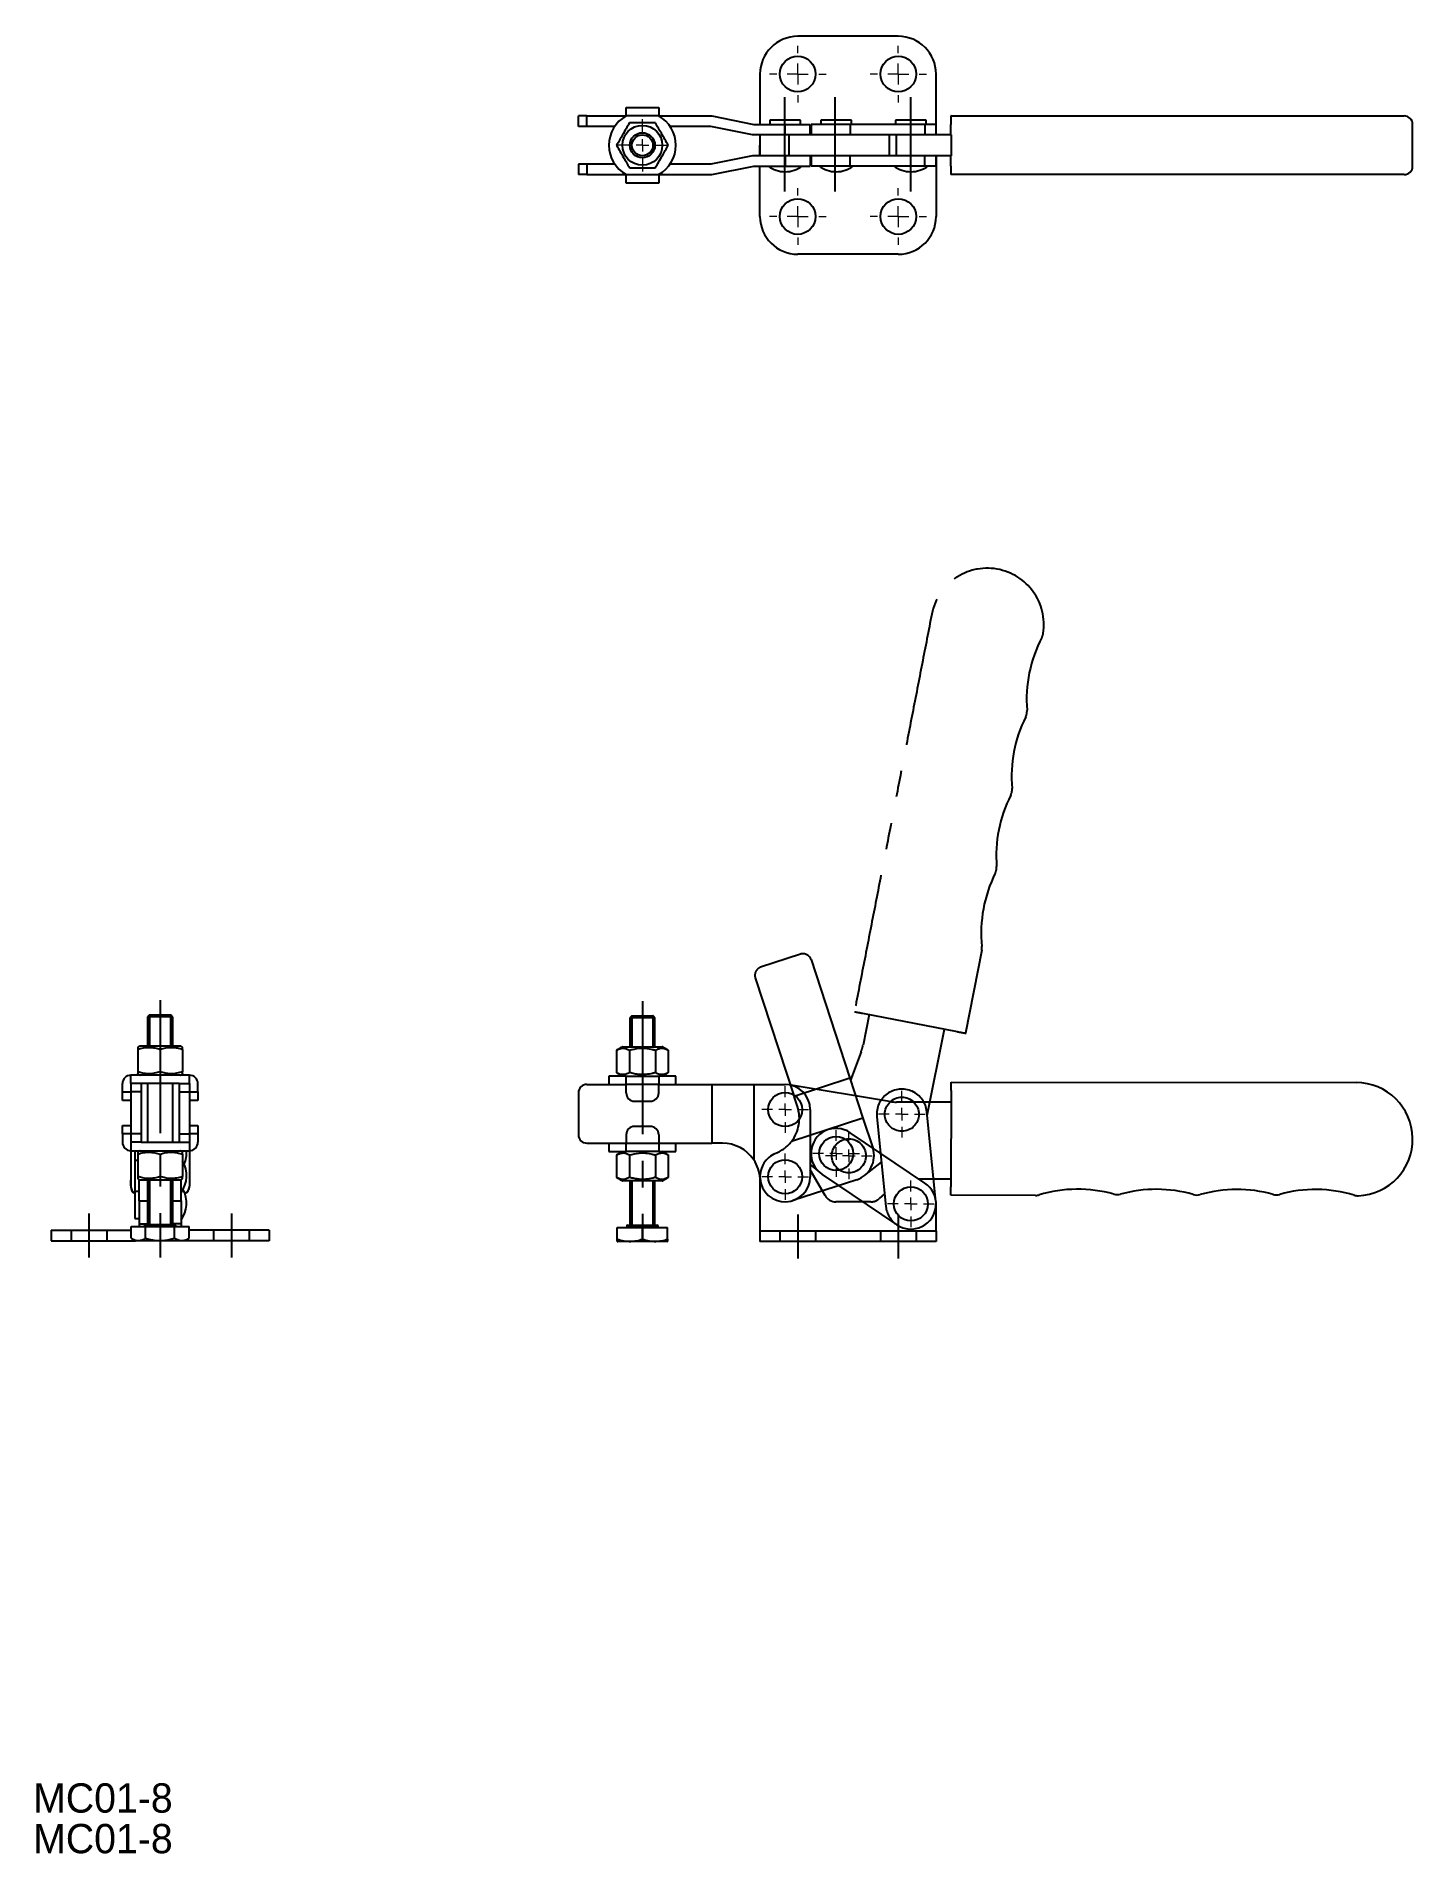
# Model space of a CAD drawing. Header units: millimetres. Extents: x 32 to 360, y 33 to 467.
import ezdxf

# ---------------------------------------------------------------- set-up
doc = ezdxf.new("R2010")
doc.units = ezdxf.units.MM
for name, pattern in [('CENTER', [50.8, 31.75, -6.35, 6.35, -6.35]), ('DASHED', [19.05, 12.7, -6.35]), ('PHANTOM', [63.5, 31.75, -6.35, 6.35, -6.35, 6.35, -6.35])]:
    doc.linetypes.add(name, pattern=pattern)
doc.layers.add('CENTER', color=1, linetype='CENTER')
doc.styles.get("Standard").update_dxf_attribs({"font": 'GOTHIC.TTF'})

# ---------------------------------------------------------------- blocks, each defined once
blk = doc.blocks.new('SW_CENTERMARKSYMBOL_0')
at = {"color": 0, "linetype": 'Continuous', "lineweight": 0}
for p, q in [((0, 3), (0, 5.56)), ((-3, 0), (-5.56, 0)), ((0, 0), (-1.5, 0)), ((0, 0), (0, 1.5)), ((0, 0), (0, -1.5)), ((0, 0), (1.5, 0)), ((3, 0), (5.56, 0)), ((0, -3), (0, -5.56))]:
    blk.add_line(p, q, dxfattribs=at)
blk = doc.blocks.new('SW_CENTERMARKSYMBOL_1')
at = {"color": 0, "linetype": 'Continuous', "lineweight": 0}
for p, q in [((0, 3), (0, 5.56)), ((-3, 0), (-5.56, 0)), ((0, 0), (-1.5, 0)), ((0, 0), (0, 1.5)), ((0, 0), (0, -1.5)), ((0, 0), (1.5, 0)), ((3, 0), (5.56, 0)), ((0, -3), (0, -5.56))]:
    blk.add_line(p, q, dxfattribs=at)
blk = doc.blocks.new('SW_CENTERMARKSYMBOL_2')
at = {"color": 0, "linetype": 'Continuous', "lineweight": 0}
for p, q in [((0, 3), (0, 5.56)), ((-3, 0), (-5.56, 0)), ((0, 0), (-1.5, 0)), ((0, 0), (0, 1.5)), ((0, 0), (0, -1.5)), ((0, 0), (1.5, 0)), ((3, 0), (5.56, 0)), ((0, -3), (0, -5.56))]:
    blk.add_line(p, q, dxfattribs=at)
blk = doc.blocks.new('SW_CENTERMARKSYMBOL_3')
at = {"color": 0, "linetype": 'Continuous', "lineweight": 0}
for p, q in [((0, 3), (0, 5.56)), ((-3, 0), (-5.56, 0)), ((0, 0), (-1.5, 0)), ((0, 0), (0, 1.5)), ((0, 0), (0, -1.5)), ((0, 0), (1.5, 0)), ((3, 0), (5.56, 0)), ((0, -3), (0, -5.56))]:
    blk.add_line(p, q, dxfattribs=at)
blk = doc.blocks.new('SW_CENTERMARKSYMBOL_4')
at = {"color": 0, "linetype": 'Continuous', "lineweight": 0}
for p, q in [((0, 5), (0, 6.75)), ((-5, 0), (-6.75, 0)), ((0, 0), (-2.5, 0)), ((0, 0), (0, 2.5)), ((0, 0), (0, -2.5)), ((0, 0), (2.5, 0)), ((5, 0), (6.75, 0)), ((0, -5), (0, -6.75))]:
    blk.add_line(p, q, dxfattribs=at)
blk = doc.blocks.new('SW_CENTERMARKSYMBOL_5')
at = {"color": 0, "linetype": 'Continuous', "lineweight": 0}
for p, q in [((0, 5), (0, 6.75)), ((-5, 0), (-6.75, 0)), ((0, 0), (-2.5, 0)), ((0, 0), (0, 2.5)), ((0, 0), (0, -2.5)), ((0, 0), (2.5, 0)), ((5, 0), (6.75, 0)), ((0, -5), (0, -6.75))]:
    blk.add_line(p, q, dxfattribs=at)
blk = doc.blocks.new('SW_CENTERMARKSYMBOL_6')
at = {"color": 0, "linetype": 'Continuous', "lineweight": 0}
for p, q in [((0, 5), (0, 6.75)), ((-5, 0), (-6.75, 0)), ((0, 0), (-2.5, 0)), ((0, 0), (0, 2.5)), ((0, 0), (0, -2.5)), ((0, 0), (2.5, 0)), ((5, 0), (6.75, 0)), ((0, -5), (0, -6.75))]:
    blk.add_line(p, q, dxfattribs=at)
blk = doc.blocks.new('SW_CENTERMARKSYMBOL_7')
at = {"color": 0, "linetype": 'Continuous', "lineweight": 0}
for p, q in [((0, 5), (0, 6.75)), ((-5, 0), (-6.75, 0)), ((0, 0), (-2.5, 0)), ((0, 0), (0, 2.5)), ((0, 0), (0, -2.5)), ((0, 0), (2.5, 0)), ((5, 0), (6.75, 0)), ((0, -5), (0, -6.75))]:
    blk.add_line(p, q, dxfattribs=at)
blk = doc.blocks.new('SW_CENTERMARKSYMBOL_8')
at = {"color": 0, "linetype": 'Continuous', "lineweight": 0}
for p, q in [((0, 3), (0, 6.25)), ((-3, 0), (-6.25, 0)), ((0, 0), (-1.5, 0)), ((0, 0), (0, 1.5)), ((0, 0), (0, -1.5)), ((0, 0), (1.5, 0)), ((3, 0), (6.25, 0)), ((0, -3), (0, -6.25))]:
    blk.add_line(p, q, dxfattribs=at)

msp = doc.modelspace()

# ---------------------------------------------------------------- linework, layer by layer
at = {"color": 7, "linetype": 'Continuous'}
for p, q in [((237.17, 467), (213.17, 467)), ((204.17, 458), (204.17, 446)), ((246.17, 443.5), (246.17, 458)), ((160.87, 445.5), (160.87, 448)), ((162.87, 448), (160.87, 448)), ((162.87, 445.5), (162.87, 448)), ((162.87, 448), (172.25, 448)), ((172.25, 448), (172.25, 450)), ((172.25, 450), (180, 450)), ((180, 448), (172.25, 448)), ((180, 450), (180, 448)), ((180, 448), (192.67, 448)), ((192.67, 448), (202.67, 446)), ((213.82, 447), (206.52, 447)), ((225.99, 447), (218.69, 447)), ((243.82, 447), (236.52, 447)), ((249.75, 448), (249.72, 448)), ((249.75, 448), (346.38, 448)), ((346.38, 448), (357.87, 448)), ((162.87, 445.5), (160.87, 445.5)), ((169.51, 445.5), (162.87, 445.5)), ((192.42, 445.5), (182.74, 445.5)), ((202.42, 443.5), (192.42, 445.5)), ((210.17, 443.5), (202.42, 443.5)), ((202.67, 446), (210.17, 446)), ((210.17, 443.5), (210.17, 446)), ((210.17, 446), (216.17, 446)), ((211.15, 443.5), (210.17, 443.5)), ((211.15, 443.5), (210.17, 443.5)), ((211.15, 438.5), (211.15, 443.5)), ((235.1, 443.5), (211.15, 443.5)), ((216.17, 443.5), (216.17, 446)), ((225.7, 446), (216.34, 446)), ((225.7, 446), (225.7, 443.5)), ((243.52, 446), (225.7, 446)), ((235.1, 438.5), (235.1, 443.5)), ((236.73, 443.5), (235.1, 443.5)), ((236.73, 438.5), (236.73, 443.5)), ((249.75, 443.5), (236.73, 443.5)), ((243.52, 446), (243.52, 443.5)), ((246.17, 446), (243.52, 446)), ((249.72, 443.5), (249.72, 446)), ((249.75, 443.5), (249.75, 438.5)), ((202.42, 438.5), (192.42, 436.5)), ((210.17, 438.5), (202.42, 438.5)), ((204.17, 438.5), (204.17, 441)), ((211.15, 438.5), (210.17, 438.5)), ((210.17, 438.5), (210.17, 436)), ((211.15, 438.5), (210.17, 438.5)), ((235.1, 438.5), (211.15, 438.5)), ((216.17, 438.5), (216.17, 436)), ((225.7, 436), (225.7, 438.5)), ((236.73, 438.5), (235.1, 438.5)), ((249.75, 438.5), (236.73, 438.5)), ((243.52, 436), (243.52, 438.5)), ((246.17, 438.5), (246.17, 424)), ((249.72, 436), (249.72, 438.5)), ((160.87, 436.5), (160.87, 434)), ((162.87, 436.5), (160.87, 436.5)), ((162.87, 434), (160.87, 434)), ((162.87, 436.5), (162.87, 434)), ((169.51, 436.5), (162.87, 436.5)), ((162.87, 434), (172.25, 434)), ((172.25, 434), (180, 434)), ((172.25, 432), (172.25, 434)), ((180, 434), (180, 432)), ((180, 434), (192.67, 434)), ((192.42, 436.5), (182.74, 436.5)), ((192.67, 434), (202.67, 436)), ((202.67, 436), (210.17, 436)), ((204.17, 424), (204.17, 436)), ((210.17, 436), (216.17, 436)), ((225.7, 436), (216.34, 436)), ((243.52, 436), (225.7, 436)), ((246.17, 436), (243.52, 436)), ((249.75, 434), (249.72, 434)), ((346.38, 434), (249.75, 434)), ((357.87, 434), (346.38, 434)), ((180, 432), (172.25, 432)), ((237.17, 415), (213.17, 415)), ((64.07, 233.03), (58.07, 233.03)), ((58.57, 233.53), (63.57, 233.53)), ((176.12, 232.82), (173.12, 232.82)), ((173.62, 233.32), (176.12, 233.32)), ((176.12, 233.32), (178.62, 233.32)), ((179.12, 232.82), (176.12, 232.82)), ((56.32, 226.13), (65.82, 226.13)), ((171.37, 225.92), (180.87, 225.92)), ((55.72, 225.3), (55.72, 219.95)), ((61.07, 225.3), (61.07, 219.95)), ((66.42, 225.3), (66.42, 219.95)), ((169.95, 225.1), (169.95, 219.75)), ((173.04, 225.1), (173.04, 219.75)), ((179.21, 225.1), (179.21, 219.75)), ((182.3, 225.1), (182.3, 219.75)), ((52.07, 215.13), (52.07, 217.13)), ((54.07, 217.13), (54.07, 219.13)), ((68.07, 219.13), (54.07, 219.13)), ((54.07, 217.13), (54.07, 215.13)), ((56.57, 217.13), (54.07, 217.13)), ((65.57, 217.13), (56.57, 217.13)), ((56.57, 217.13), (56.57, 215.13)), ((65.57, 217.13), (68.07, 217.13)), ((65.57, 217.13), (65.57, 215.13)), ((68.07, 217.13), (68.07, 219.13)), ((68.07, 217.13), (68.07, 215.13)), ((70.07, 215.13), (70.07, 217.13)), ((162.87, 216.92), (172.25, 216.92)), ((172.25, 218.92), (168.12, 218.92)), ((172.25, 218.92), (180, 218.92)), ((172.25, 216.92), (172.25, 218.92)), ((180, 216.92), (172.25, 216.92)), ((172.25, 214.92), (172.25, 216.92)), ((180, 218.92), (180, 216.92)), ((184.12, 218.92), (180, 218.92)), ((180, 214.92), (180, 216.92)), ((180, 216.92), (192.67, 216.92)), ((192.67, 216.92), (192.67, 202.92)), ((192.67, 216.92), (202.67, 216.92)), ((202.67, 216.92), (202.67, 198.95)), ((202.67, 216.92), (210.17, 216.92)), ((235.1, 212.87), (211.15, 216.84)), ((249.75, 217.48), (346.38, 217.37)), ((52.07, 215.13), (54.07, 215.13)), ((52.07, 213.13), (52.07, 215.13)), ((54.07, 213.13), (52.07, 213.13)), ((56.57, 215.13), (54.07, 215.13)), ((54.07, 215.13), (54.07, 205.13)), ((56.57, 215.13), (56.57, 205.13)), ((65.57, 215.13), (68.07, 215.13)), ((65.57, 215.13), (65.57, 205.13)), ((68.07, 215.13), (70.07, 215.13)), ((68.07, 215.13), (68.07, 205.13)), ((70.07, 213.13), (68.07, 213.13)), ((70.07, 215.13), (70.07, 213.13)), ((160.87, 214.92), (160.87, 204.92)), ((174.25, 212.92), (178, 212.92)), ((249.75, 212.72), (236.73, 212.73)), ((249.75, 215.48), (249.72, 192.48)), ((216.17, 210.92), (216.17, 194.92)), ((52.07, 205.13), (52.07, 207.13)), ((52.07, 207.13), (54.07, 207.13)), ((54.07, 205.13), (52.07, 205.13)), ((52.07, 205.13), (52.07, 203.13)), ((56.57, 205.13), (54.07, 205.13)), ((54.07, 205.13), (54.07, 203.13)), ((56.57, 205.13), (56.57, 203.13)), ((65.57, 205.13), (68.07, 205.13)), ((65.57, 205.13), (65.57, 203.13)), ((68.07, 207.13), (70.07, 207.13)), ((70.07, 205.13), (68.07, 205.13)), ((68.07, 205.13), (68.07, 203.13)), ((70.07, 207.13), (70.07, 205.13)), ((70.07, 205.13), (70.07, 203.13)), ((172.25, 204.92), (172.25, 202.92)), ((178, 206.92), (174.25, 206.92)), ((180, 204.92), (180, 202.92)), ((243.52, 193.4), (225.7, 205.42)), ((54.07, 203.13), (54.07, 201.13)), ((56.57, 203.13), (54.07, 203.13)), ((54.07, 201.13), (54.07, 192.68)), ((54.07, 201.13), (68.07, 201.13)), ((55.07, 201.13), (55.07, 198.78)), ((55.72, 200.3), (55.72, 194.95)), ((56.57, 203.13), (65.57, 203.13)), ((61.07, 200.3), (61.07, 194.95)), ((65.57, 203.13), (68.07, 203.13)), ((66.42, 200.3), (66.42, 194.95)), ((68.07, 203.13), (68.07, 201.13)), ((68.07, 201.13), (68.07, 192.68)), ((162.87, 202.92), (172.25, 202.92)), ((168.12, 200.92), (172.25, 200.92)), ((169.95, 200.1), (169.95, 194.75)), ((172.25, 202.92), (180, 202.92)), ((172.25, 200.92), (172.25, 202.92)), ((180, 200.92), (172.25, 200.92)), ((173.04, 200.1), (173.04, 194.75)), ((179.21, 200.1), (179.21, 194.75)), ((180, 202.92), (180, 200.92)), ((180, 202.92), (192.67, 202.92)), ((180, 200.92), (184.12, 200.92)), ((182.3, 200.1), (182.3, 194.75)), ((195.2, 202.92), (192.67, 202.92)), ((55.07, 198.78), (55.07, 191.48)), ((216.17, 197.85), (218.43, 195.9)), ((219.69, 190.42), (216.17, 196.53)), ((218.99, 195.48), (236.81, 183.45)), ((54.07, 192.88), (54.07, 194.13)), ((54.07, 192.79), (54.07, 194.11)), ((54.07, 192.84), (54.07, 194.09)), ((54.07, 192.75), (54.07, 194.07)), ((54.07, 192.88), (54.07, 192.84)), ((54.07, 192.8), (54.07, 192.84)), ((54.07, 192.75), (54.07, 192.79)), ((54.07, 192.66), (54.07, 192.68)), ((54.07, 192.62), (54.07, 192.58)), ((55.07, 191.48), (55.07, 184.98)), ((56.07, 189.13), (56.07, 194.27)), ((65.82, 194.13), (56.32, 194.13)), ((66.07, 189.13), (66.07, 194.27)), ((68.07, 194.13), (68.07, 192.88)), ((68.07, 194.11), (68.07, 192.79)), ((68.07, 194.09), (68.07, 192.84)), ((68.07, 194.07), (68.07, 192.75)), ((68.07, 192.88), (68.07, 192.84)), ((68.07, 192.84), (68.07, 192.8)), ((68.07, 192.79), (68.07, 192.75)), ((68.07, 192.68), (68.07, 192.66)), ((68.07, 192.62), (68.07, 192.58)), ((176.12, 193.92), (171.37, 193.92)), ((180.87, 193.92), (176.12, 193.92)), ((204.17, 194.92), (204.17, 181.92)), ((204.17, 194.7), (204.17, 181.92)), ((219.69, 190.42), (219.06, 191.52)), ((242, 194.43), (249.73, 194.42)), ((56.07, 189.13), (56.07, 183.65)), ((66.07, 189.13), (66.07, 183.65)), ((228.7, 188.92), (222.29, 188.92)), ((246.17, 181.92), (246.17, 188.42)), ((246.17, 181.92), (246.17, 188.42)), ((269.9, 190.46), (249.72, 190.48)), ((35.07, 182.13), (35.07, 179.63)), ((35.07, 182.13), (44.07, 182.13)), ((44.07, 182.13), (54.14, 182.13)), ((54.14, 180.22), (54.14, 183.03)), ((54.14, 183.03), (57.6, 183.03)), ((56.07, 183.65), (56.07, 183.03)), ((56.07, 183.65), (58.07, 183.65)), ((64.82, 183.33), (57.32, 183.33)), ((57.52, 183.53), (64.62, 183.53)), ((57.6, 180.22), (57.6, 183.03)), ((57.6, 183.03), (64.53, 183.03)), ((66.07, 183.65), (64.07, 183.65)), ((64.53, 180.22), (64.53, 183.03)), ((64.53, 183.03), (67.99, 183.03)), ((66.07, 183.65), (66.07, 183.03)), ((67.99, 180.22), (67.99, 183.03)), ((78.07, 182.13), (67.99, 182.13)), ((87.07, 182.13), (78.07, 182.13)), ((87.07, 182.13), (87.07, 179.63)), ((170.12, 182.82), (176.12, 182.82)), ((170.12, 180.02), (170.12, 182.82)), ((176.12, 183.12), (172.37, 183.12)), ((172.57, 183.32), (176.12, 183.32)), ((176.12, 183.32), (179.67, 183.32)), ((179.87, 183.12), (176.12, 183.12)), ((176.12, 182.82), (182.12, 182.82)), ((176.12, 180.02), (176.12, 182.82)), ((182.12, 180.02), (182.12, 182.82)), ((35.07, 179.63), (44.07, 179.63)), ((44.07, 179.63), (55.17, 179.63)), ((66.97, 179.63), (55.17, 179.63)), ((78.07, 179.63), (66.97, 179.63)), ((87.07, 179.63), (78.07, 179.63)), ((182.02, 179.42), (170.22, 179.42)), ((204.17, 181.92), (204.17, 179.42)), ((213.17, 181.92), (204.17, 181.92)), ((204.17, 181.92), (204.17, 179.42)), ((213.17, 181.92), (204.17, 181.92)), ((213.17, 179.42), (204.17, 179.42)), ((213.17, 179.42), (204.17, 179.42)), ((237.17, 181.92), (213.17, 181.92)), ((237.17, 181.92), (213.17, 181.92)), ((237.17, 179.42), (213.17, 179.42)), ((237.17, 179.42), (213.17, 179.42)), ((246.17, 181.92), (237.17, 181.92)), ((246.17, 181.92), (237.17, 181.92)), ((246.17, 179.42), (237.17, 179.42)), ((246.17, 179.42), (237.17, 179.42)), ((246.17, 181.92), (246.17, 179.42)), ((246.17, 181.92), (246.17, 179.42))]:
    msp.add_line(p, q, dxfattribs=at)
at = {"color": 3, "linetype": 'PHANTOM'}
for p, q in [((213.83, 248), (204.32, 244.89)), ((257.06, 248.97), (253.21, 229.16)), ((216.35, 246.72), (225.63, 218.4)), ((203.05, 242.36), (212.32, 214.05)), ((228.64, 233.92), (251.21, 229.53)), ((230.21, 233.62), (228.76, 226.31)), ((244.07, 209.52), (248.18, 230.12)), ((253.21, 229.16), (253.38, 229.19)), ((228.31, 224.75), (225.76, 217.98)), ((225.63, 218.4), (212.32, 214.05)), ((225.63, 218.4), (228.74, 208.9)), ((213.11, 211.64), (212.32, 214.05)), ((228.74, 208.9), (211.66, 203.3)), ((228.74, 208.9), (231.07, 201.77)), ((232.04, 209.21), (234.2, 187.82)), ((246.14, 189.03), (243.98, 210.42)), ((229.07, 195.18), (233.13, 198.37)), ((227.24, 194.2), (212.03, 189.22)), ((233.89, 190.85), (232.61, 189.7)), ((230.6, 188.92), (228.7, 188.92))]:
    msp.add_line(p, q, dxfattribs=at)
at = {"color": 3, "linetype": 'Continuous'}
for p, q in [((58.57, 233.53), (58.57, 226.13)), ((63.57, 233.53), (63.57, 226.13)), ((173.62, 233.32), (173.62, 225.97)), ((178.62, 233.32), (178.62, 225.97)), ((58.57, 194.13), (58.57, 183.51)), ((63.57, 194.13), (63.57, 183.51)), ((173.62, 193.92), (173.62, 183.36)), ((178.62, 193.92), (178.62, 183.36))]:
    msp.add_line(p, q, dxfattribs=at)
at = {"color": 3, "linetype": 'DASHED'}
for p, q in [((39.82, 182.13), (39.82, 179.63)), ((48.32, 182.13), (48.32, 179.63)), ((73.82, 182.13), (73.82, 179.63)), ((82.32, 182.13), (82.32, 179.63)), ((208.92, 181.92), (208.92, 179.42)), ((217.42, 181.92), (217.42, 179.42)), ((232.92, 181.92), (232.92, 179.42)), ((241.42, 181.92), (241.42, 179.42))]:
    msp.add_line(p, q, dxfattribs=at)
at = {"color": 7, "linetype": 'Continuous', "flags": 128}
for points in [[(249.75, 215.48), (249.75, 215.87), (249.75, 216.25), (249.75, 216.59), (249.75, 216.89), (249.75, 217.14), (249.75, 217.33), (249.75, 217.44), (249.75, 217.48)], [(249.72, 190.48), (249.72, 190.52), (249.72, 190.63), (249.72, 190.82), (249.72, 191.07), (249.72, 191.37), (249.72, 191.71), (249.72, 192.09), (249.72, 192.48)]]:
    msp.add_lwpolyline(points, dxfattribs=at)
at = {"color": 7, "linetype": 'Continuous'}
for centre, radius in [((213.17, 458), 4.25), ((237.17, 458), 4.25), ((176.12, 441), 4.75), ((176.12, 441), 3), ((176.12, 441), 2.5), ((213.17, 424), 4.25), ((237.17, 424), 4.25), ((210.17, 210.92), 4.06), ((222.34, 200.45), 4.06), ((210.17, 194.92), 4.06), ((210.17, 194.92), 4.06), ((240.17, 188.42), 4.06), ((240.17, 188.42), 4.06)]:
    msp.add_circle(centre, radius, dxfattribs=at)
at = {"color": 3, "linetype": 'PHANTOM'}
for centre in [(238.01, 209.82), (225.37, 199.9)]:
    msp.add_circle(centre, 4.06, dxfattribs=at)
at = {"color": 7, "linetype": 'Continuous'}
for centre, radius, start, end in [((213.17, 458), 9, 90, 180), ((237.17, 458), 9, 0, 90), ((176.12, 441), 8, 118.955, 241.045), ((176.12, 441), 8, 298.955, 61.045), ((681.66, 446.5), 431.94, 179.801, 180.0663), ((357.87, 446), 2, 0, 90), ((210.17, 441.7), 7, 234.5168, 270), ((210.17, 441.7), 7, 270, 305.4832), ((222.34, 441.7), 7, 234.5168, 270), ((222.34, 441.7), 7, 270, 305.4832), ((240.17, 441.7), 7, 234.5168, 270), ((240.17, 441.7), 7, 270, 305.4832), ((681.66, 435.5), 431.94, 179.9337, 180.199), ((357.87, 436), 2, 270, 0), ((213.17, 424), 9, 180, 270), ((237.17, 424), 9, 270, 0), ((54.07, 217.13), 2, 90, 180), ((68.07, 217.13), 2, 0, 90), ((162.87, 214.92), 2, 90, 180), ((210.17, 210.92), 6, 0, 90), ((346.37, 203.87), 13.5, 272.2432, 89.9337), ((174.25, 214.92), 2, 180, 270), ((178, 214.92), 2, 270, 0), ((236.74, 222.73), 10, 260.5788, 269.9337), ((162.87, 204.92), 2, 180, 270), ((174.25, 204.92), 2, 90, 180), ((178, 204.92), 2, 0, 90), ((222.34, 200.45), 6, 55.9896, 235.9896), ((54.07, 203.13), 2, 180, 270), ((60.37, 200.65), 7, 336.7523, 3.8836), ((68.07, 203.13), 2, 270, 0), ((195.2, 193.92), 9, 33.9397, 90), ((60.37, 195.13), 7, 324.5168, 30.1988), ((195.2, 193.92), 9, 3.8226, 33.9397), ((56.07, 192.68), 2, 180.0001, 240), ((56.07, 192.66), 2, 179.9999, 240.0001), ((55.92, 192.62), 1.85, 180.0695, 207.6245), ((56.07, 192.58), 2, 180, 240), ((60.37, 188.63), 7, 324.5168, 27.664), ((66.07, 192.68), 2, 297.3449, 360), ((66.07, 192.66), 2, 297.5641, 0), ((66.07, 192.58), 2, 298.3067, 0), ((66.21, 192.62), 1.85, 332.3755, 359.9305), ((210.17, 194.92), 6, 183.8226, 360), ((240.17, 188.42), 6, 235.9895, 55.9896), ((279.95, 159.93), 32, 74.4049, 106.6741), ((298.69, 159.91), 32, 73.9636, 105.4624), ((317.95, 159.88), 32, 74.4049, 105.9037), ((336.69, 159.86), 32, 73.2418, 105.4624), ((222.29, 191.92), 3, 210, 270), ((222.29, 191.92), 3, 210, 270), ((269.9, 193.46), 3, 269.9337, 286.6741), ((289.35, 193.64), 3, 254.4049, 285.4624), ((308.35, 193.54), 3, 253.9636, 285.9037), ((327.35, 193.6), 3, 254.4049, 285.4624), ((346.78, 193.38), 3, 253.2418, 272.2432), ((57.52, 183.33), 0.2, 90, 180), ((64.62, 183.33), 0.2, 0, 90), ((172.57, 183.12), 0.2, 90, 180), ((179.67, 183.12), 0.2, 0, 90)]:
    msp.add_arc(centre, radius, start, end, dxfattribs=at)
at = {"color": 3, "linetype": 'PHANTOM'}
for centre, radius, start, end in [((258.4, 326.59), 13.5, 351.2955, 168.997), ((299.77, 308.73), 32, 152.3078, 184.5248), ((268.78, 325), 3, 332.3074, 351.3072), ((296.19, 290.34), 32, 153.4708, 184.966), ((264.87, 305.97), 3, 333.4707, 4.5248), ((261.32, 287.31), 3, 333.0295, 4.966), ((292.52, 271.43), 32, 153.0295, 184.5248), ((257.62, 268.67), 3, 333.4707, 4.5248), ((288.94, 253.04), 32, 153.4708, 185.7362), ((214.45, 246.1), 2, 18.1363, 108.1363), ((254.11, 249.54), 3, 348.9979, 5.7359), ((204.95, 242.99), 2, 108.1363, 198.1363), ((241.49, 302.65), 69.92, 257.7939, 259.4056), ((218.95, 228.27), 10, 339.3777, 348.7326), ((266.77, 306.96), 78.97, 258.6329, 260.1078), ((238.01, 209.82), 6, 5.7518, 185.7518), ((204.56, 208.84), 9, 322.076, 18.1363), ((210.17, 194.92), 6, 111.9589, 183.8226), ((204.56, 208.84), 9, 291.9589, 322.076), ((225.37, 199.9), 6, 288.1363, 18.1363), ((230.6, 191.92), 3, 270, 312), ((240.17, 188.42), 6, 185.7518, 235.9895)]:
    msp.add_arc(centre, radius, start, end, dxfattribs=at)
at = {"color": 7, "linetype": 'Continuous'}
for centre, start_param, end_param in [((54.57, 194.13), 5.550231, 5.603511), ((67.56, 194.13), 0.679674, 0.732955)]:
    msp.add_ellipse(centre, major_axis=(0, 9), ratio=0.2, start_param=start_param, end_param=end_param, dxfattribs=at)
for points in [[(206.52, 447), (206.52, 446)], [(213.82, 446), (213.82, 447)], [(218.69, 447), (218.69, 446)], [(225.99, 446), (225.99, 447)], [(236.52, 447), (236.52, 446)], [(243.82, 446), (243.82, 447)], [(204.17, 443.5), (204.17, 438.5)], [(216.34, 446), (216.34, 443.5)], [(246.17, 443.5), (246.17, 446)], [(359.87, 436), (359.87, 446)], [(216.34, 438.5), (216.34, 436)], [(246.17, 436), (246.17, 438.5)], [(58.57, 233.53), (58.07, 233.03)], [(58.07, 233.03), (58.07, 226.13)], [(64.07, 233.03), (63.57, 233.53)], [(64.07, 226.13), (64.07, 233.03)], [(173.62, 233.32), (173.12, 232.82)], [(173.12, 232.82), (173.12, 225.92)], [(179.12, 232.82), (178.62, 233.32)], [(179.12, 225.92), (179.12, 232.82)], [(56.32, 226.13), (55.72, 225.78)], [(66.42, 225.78), (65.82, 226.13)], [(171.37, 225.92), (169.95, 225.1)], [(182.3, 225.1), (180.87, 225.92)], [(55.72, 219.47), (56.32, 219.13)], [(58.07, 217.13), (58.07, 203.13)], [(64.07, 203.13), (64.07, 217.13)], [(65.82, 219.13), (66.42, 219.47)], [(168.12, 218.92), (168.12, 216.92)], [(169.95, 219.75), (171.37, 218.92)], [(180.87, 218.92), (182.3, 219.75)], [(184.12, 216.92), (184.12, 218.92)], [(56.32, 201.13), (55.72, 200.78)], [(66.42, 200.78), (65.82, 201.13)], [(168.12, 202.92), (168.12, 200.92)], [(171.37, 200.92), (169.95, 200.1)], [(182.3, 200.1), (180.87, 200.92)], [(184.12, 200.92), (184.12, 202.92)], [(55.72, 198.78), (55.07, 198.78)], [(55.07, 191.48), (56.07, 191.48)], [(55.72, 194.47), (56.32, 194.13)], [(58.07, 194.13), (58.07, 183.53)], [(64.07, 183.53), (64.07, 194.13)], [(65.82, 194.13), (66.42, 194.47)], [(169.95, 194.75), (171.37, 193.92)], [(173.12, 193.92), (173.12, 183.32)], [(179.12, 183.32), (179.12, 193.92)], [(180.87, 193.92), (182.3, 194.75)], [(56.07, 189.13), (58.07, 189.13)], [(64.07, 189.13), (66.07, 189.13)], [(55.07, 184.98), (56.07, 184.98)], [(57.32, 183.33), (57.32, 183.03)], [(64.82, 183.03), (64.82, 183.33)], [(172.37, 183.12), (172.37, 182.82)], [(179.87, 182.82), (179.87, 183.12)], [(54.14, 180.22), (55.17, 179.63)], [(66.97, 179.63), (67.99, 180.22)], [(170.12, 179.48), (170.22, 179.42)], [(182.02, 179.42), (182.12, 179.48)]]:
    msp.add_open_spline(points, degree=1, dxfattribs=at)
for points, knots in [([(173.04, 446.35), (172.77, 445.88), (172.23, 444.94), (171.42, 443.55), (170.65, 442.22), (170.18, 441.41), (169.95, 441)], [0, 0, 0, 0, 0.2646, 0.534937, 0.765338, 1, 1, 1, 1]), ([(179.21, 446.35), (178.97, 446.35), (178.22, 446.35), (176.93, 446.35), (175.08, 446.35), (173.79, 446.35), (173.04, 446.35)], [0, 0, 0, 0, 0.119925, 0.370619, 0.627401, 1, 1, 1, 1]), ([(182.3, 441), (182.03, 441.46), (181.49, 442.4), (180.69, 443.79), (179.92, 445.12), (179.45, 445.93), (179.21, 446.35)], [0, 0, 0, 0, 0.2646, 0.534937, 0.765338, 1, 1, 1, 1]), ([(169.95, 441), (170.21, 440.53), (170.76, 439.59), (171.56, 438.2), (172.33, 436.87), (172.8, 436.06), (173.04, 435.65)], [0, 0, 0, 0, 0.2646, 0.534937, 0.765338, 1, 1, 1, 1]), ([(179.21, 435.65), (179.48, 436.11), (180.02, 437.05), (180.83, 438.44), (181.59, 439.77), (182.06, 440.58), (182.3, 441)], [0, 0, 0, 0, 0.2646, 0.534937, 0.765338, 1, 1, 1, 1]), ([(173.04, 435.65), (173.79, 435.65), (175.06, 435.65), (176.91, 435.65), (178.21, 435.65), (178.97, 435.65), (179.21, 435.65)], [0, 0, 0, 0, 0.372597, 0.622956, 0.880076, 1, 1, 1, 1]), ([(55.72, 225.3), (56.18, 225.44), (57.12, 225.72), (58.51, 225.82), (59.84, 225.67), (60.65, 225.43), (61.07, 225.3)], [0, 0, 0, 0, 0.2646, 0.534937, 0.765338, 1, 1, 1, 1]), ([(55.72, 225.75), (55.72, 225.75), (55.72, 225.78), (55.72, 225.51), (55.72, 225.3)], [0, 0, 0, 0, 0.254523, 1, 1, 1, 1]), ([(61.07, 225.3), (61.53, 225.44), (62.47, 225.72), (63.86, 225.82), (65.19, 225.67), (66, 225.43), (66.42, 225.3)], [0, 0, 0, 0, 0.2646, 0.534937, 0.765338, 1, 1, 1, 1]), ([(66.42, 225.3), (66.42, 225.51), (66.42, 225.78), (66.42, 225.76), (66.42, 225.75)], [0, 0, 0, 0, 0.745463, 1, 1, 1, 1]), ([(169.95, 225.1), (170.21, 225.24), (170.76, 225.52), (171.56, 225.62), (172.33, 225.47), (172.8, 225.22), (173.04, 225.1)], [0, 0, 0, 0, 0.2646, 0.534937, 0.765338, 1, 1, 1, 1]), ([(173.04, 225.1), (173.79, 225.29), (175.06, 225.6), (176.91, 225.59), (178.21, 225.37), (178.97, 225.17), (179.21, 225.1)], [0, 0, 0, 0, 0.372597, 0.622956, 0.880076, 1, 1, 1, 1]), ([(179.21, 225.1), (179.48, 225.24), (180.02, 225.52), (180.83, 225.62), (181.59, 225.47), (182.06, 225.22), (182.3, 225.1)], [0, 0, 0, 0, 0.2646, 0.534937, 0.765338, 1, 1, 1, 1]), ([(61.07, 219.95), (60.6, 219.81), (59.66, 219.54), (58.27, 219.43), (56.94, 219.58), (56.13, 219.83), (55.72, 219.95)], [0, 0, 0, 0, 0.2646, 0.534937, 0.765338, 1, 1, 1, 1]), ([(55.72, 219.95), (55.72, 219.85), (55.72, 219.66), (55.72, 219.49), (55.72, 219.5), (55.72, 219.51)], [0, 0, 0, 0, 0.372401, 0.748136, 1, 1, 1, 1]), ([(66.42, 219.95), (65.95, 219.81), (65.01, 219.54), (63.62, 219.43), (62.29, 219.58), (61.48, 219.83), (61.07, 219.95)], [0, 0, 0, 0, 0.2646, 0.534937, 0.765338, 1, 1, 1, 1]), ([(66.42, 219.51), (66.42, 219.5), (66.42, 219.48), (66.42, 219.66), (66.42, 219.85), (66.42, 219.95)], [0, 0, 0, 0, 0.25185, 0.623945, 1, 1, 1, 1]), ([(173.04, 219.75), (172.77, 219.61), (172.23, 219.33), (171.42, 219.23), (170.65, 219.38), (170.18, 219.62), (169.95, 219.75)], [0, 0, 0, 0, 0.2646, 0.534937, 0.765338, 1, 1, 1, 1]), ([(179.21, 219.75), (178.97, 219.68), (178.23, 219.48), (176.94, 219.26), (175.48, 219.26), (174.17, 219.45), (173.42, 219.65), (173.04, 219.75)], [0, 0, 0, 0, 0.118326, 0.369069, 0.625896, 0.811958, 1, 1, 1, 1]), ([(182.3, 219.75), (182.03, 219.61), (181.49, 219.33), (180.69, 219.23), (179.92, 219.38), (179.45, 219.62), (179.21, 219.75)], [0, 0, 0, 0, 0.2646, 0.534937, 0.765338, 1, 1, 1, 1]), ([(55.72, 200.3), (56.18, 200.44), (57.12, 200.72), (58.51, 200.82), (59.84, 200.67), (60.65, 200.43), (61.07, 200.3)], [0, 0, 0, 0, 0.2646, 0.534937, 0.765338, 1, 1, 1, 1]), ([(55.72, 200.75), (55.72, 200.75), (55.72, 200.78), (55.72, 200.51), (55.72, 200.3)], [0, 0, 0, 0, 0.254522, 1, 1, 1, 1]), ([(61.07, 200.3), (61.53, 200.44), (62.47, 200.72), (63.86, 200.82), (65.19, 200.67), (66, 200.43), (66.42, 200.3)], [0, 0, 0, 0, 0.2646, 0.534937, 0.765338, 1, 1, 1, 1]), ([(66.42, 200.3), (66.42, 200.51), (66.42, 200.78), (66.42, 200.76), (66.42, 200.75)], [0, 0, 0, 0, 0.745463, 1, 1, 1, 1]), ([(169.95, 200.1), (170.21, 200.24), (170.76, 200.52), (171.56, 200.62), (172.33, 200.47), (172.8, 200.22), (173.04, 200.1)], [0, 0, 0, 0, 0.2646, 0.534937, 0.765338, 1, 1, 1, 1]), ([(173.04, 200.1), (173.79, 200.29), (175.06, 200.6), (176.91, 200.59), (178.21, 200.37), (178.97, 200.17), (179.21, 200.1)], [0, 0, 0, 0, 0.372597, 0.622956, 0.880076, 1, 1, 1, 1]), ([(179.21, 200.1), (179.48, 200.24), (180.02, 200.52), (180.83, 200.62), (181.59, 200.47), (182.06, 200.22), (182.3, 200.1)], [0, 0, 0, 0, 0.2646, 0.534937, 0.765338, 1, 1, 1, 1]), ([(61.07, 194.95), (60.6, 194.81), (59.66, 194.54), (58.27, 194.43), (56.94, 194.58), (56.13, 194.83), (55.72, 194.95)], [0, 0, 0, 0, 0.2646, 0.534937, 0.765338, 1, 1, 1, 1]), ([(55.72, 194.95), (55.72, 194.85), (55.72, 194.66), (55.72, 194.49), (55.72, 194.5), (55.72, 194.51)], [0, 0, 0, 0, 0.372401, 0.748136, 1, 1, 1, 1]), ([(66.42, 194.95), (65.95, 194.81), (65.01, 194.54), (63.62, 194.43), (62.29, 194.58), (61.48, 194.83), (61.07, 194.95)], [0, 0, 0, 0, 0.2646, 0.534937, 0.765338, 1, 1, 1, 1]), ([(66.42, 194.51), (66.42, 194.5), (66.42, 194.48), (66.42, 194.66), (66.42, 194.85), (66.42, 194.95)], [0, 0, 0, 0, 0.25185, 0.623945, 1, 1, 1, 1]), ([(173.04, 194.75), (172.77, 194.61), (172.23, 194.33), (171.42, 194.23), (170.65, 194.38), (170.18, 194.62), (169.95, 194.75)], [0, 0, 0, 0, 0.2646, 0.534937, 0.765338, 1, 1, 1, 1]), ([(179.21, 194.75), (178.97, 194.68), (178.23, 194.48), (176.94, 194.26), (175.48, 194.26), (174.17, 194.45), (173.42, 194.65), (173.04, 194.75)], [0, 0, 0, 0, 0.118326, 0.369069, 0.625896, 0.811958, 1, 1, 1, 1]), ([(182.3, 194.75), (182.03, 194.61), (181.49, 194.33), (180.69, 194.23), (179.92, 194.38), (179.45, 194.62), (179.21, 194.75)], [0, 0, 0, 0, 0.2646, 0.534937, 0.765338, 1, 1, 1, 1]), ([(54.14, 180.22), (54.44, 180.07), (55.05, 179.75), (55.95, 179.64), (56.81, 179.81), (57.33, 180.08), (57.6, 180.22)], [0, 0, 0, 0, 0.264601, 0.534941, 0.76534, 1, 1, 1, 1]), ([(57.6, 180.22), (57.85, 180.15), (58.68, 179.93), (60.11, 179.68), (61.76, 179.67), (63.24, 179.88), (64.1, 180.11), (64.53, 180.22)], [0, 0, 0, 0, 0.111984, 0.363399, 0.620887, 0.809406, 1, 1, 1, 1]), ([(64.53, 180.22), (64.83, 180.07), (65.44, 179.75), (66.34, 179.64), (67.2, 179.81), (67.73, 180.08), (67.99, 180.22)], [0, 0, 0, 0, 0.264601, 0.53494, 0.76534, 1, 1, 1, 1]), ([(170.12, 179.52), (170.12, 179.51), (170.12, 179.49), (170.12, 179.68), (170.12, 179.91), (170.12, 180.02)], [0, 0, 0, 0, 0.241809, 0.61883, 1, 1, 1, 1]), ([(170.12, 180.02), (170.65, 179.86), (171.7, 179.55), (173.26, 179.44), (174.75, 179.6), (175.66, 179.88), (176.12, 180.02)], [0, 0, 0, 0, 0.264601, 0.53494, 0.76534, 1, 1, 1, 1]), ([(176.12, 180.02), (176.65, 179.86), (177.7, 179.55), (179.26, 179.44), (180.75, 179.6), (181.66, 179.88), (182.12, 180.02)], [0, 0, 0, 0, 0.264601, 0.534941, 0.76534, 1, 1, 1, 1]), ([(182.12, 180.02), (182.12, 179.91), (182.12, 179.68), (182.12, 179.49), (182.12, 179.51), (182.12, 179.52)], [0, 0, 0, 0, 0.377339, 0.758168, 1, 1, 1, 1])]:
    msp.add_open_spline(points, degree=3, knots=knots, dxfattribs=at)
at = {"color": 3, "linetype": 'PHANTOM'}
for points in [[(255.97, 339.87), (255.79, 339.83)], [(245.15, 329.16), (226.71, 234.31)]]:
    msp.add_open_spline(points, degree=1, dxfattribs=at)
at = {"layer": 'CENTER', "color": 1, "linetype": 'CENTER'}
for p, q in [((210.13, 429.95), (210.13, 452.45)), ((222.12, 429.95), (222.12, 452.45)), ((240.15, 429.95), (240.15, 452.45)), ((61.07, 237.03), (61.07, 175.63)), ((176.12, 236.82), (176.12, 179.32)), ((44.07, 186.13), (44.07, 175.63)), ((78.07, 186.13), (78.07, 175.63)), ((213.17, 185.92), (213.17, 175.42)), ((237.17, 185.92), (237.17, 175.42))]:
    msp.add_line(p, q, dxfattribs=at)

# ---------------------------------------------------------------- block references
for name, p in [('SW_CENTERMARKSYMBOL_4', (213.17, 458)), ('SW_CENTERMARKSYMBOL_5', (237.17, 458)), ('SW_CENTERMARKSYMBOL_8', (176.12, 441)), ('SW_CENTERMARKSYMBOL_7', (213.17, 424)), ('SW_CENTERMARKSYMBOL_6', (237.17, 424)), ('SW_CENTERMARKSYMBOL_0', (210.17, 210.92)), ('SW_CENTERMARKSYMBOL_2', (238.01, 209.82)), ('SW_CENTERMARKSYMBOL_2', (222.34, 200.45)), ('SW_CENTERMARKSYMBOL_2', (225.37, 199.9)), ('SW_CENTERMARKSYMBOL_1', (210.17, 194.92)), ('SW_CENTERMARKSYMBOL_3', (240.17, 188.42))]:
    msp.add_blockref(name, p, dxfattribs=at)

# ---------------------------------------------------------------- texts
at = {"color": 7, "linetype": 'Continuous', "char_height": 7, "width": 348.1017, "attachment_point": 1}
for insert in [(30.77, 50.19), (30.77, 40.5)]:
    msp.add_mtext('MC01-8', dxfattribs=dict(at, insert=insert))

doc.saveas('drawing.dxf')
